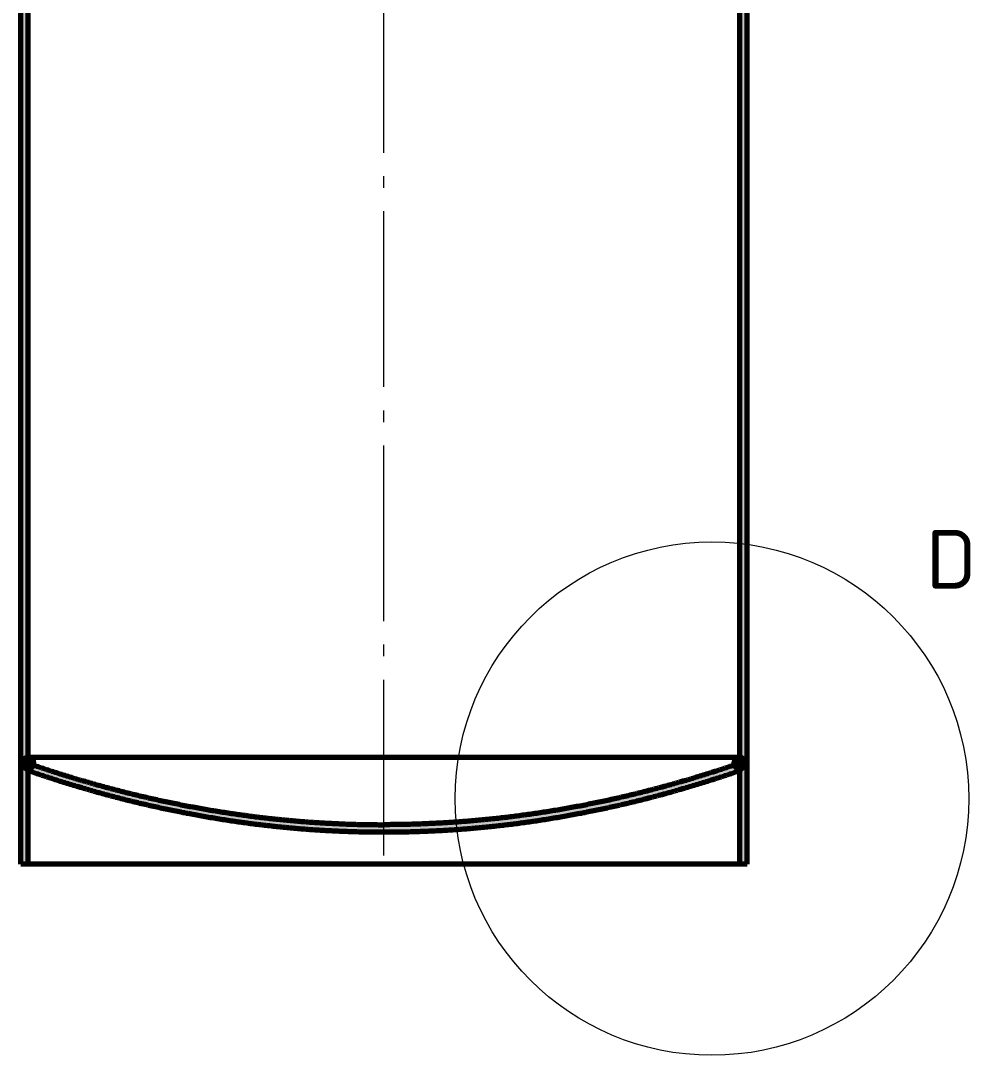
# Model space of a CAD drawing. Header units: millimetres. Extents: x 0 to 594, y 0 to 420.
# Drawn here: x 210.5 to 291.6, y 150.3 to 238.6 of the extents above; entities that cross this region are included whole.
import ezdxf
from ezdxf.enums import TextEntityAlignment as Align

# ---------------------------------------------------------------- set-up
doc = ezdxf.new("R2010")
doc.units = ezdxf.units.MM
doc.linetypes.add('IRAM-F-TRAZO-PUNTO', pattern=[20, 15, -2, 1, -2])
for name, color, linetype, lineweight in [('01-VISIBLE', 7, 'CONTINUOUS', 70), ('03-EJE', 1, 'IRAM-F-TRAZO-PUNTO', 18), ('05-RAYADO', 8, 'CONTINUOUS', 18), ('06-TEXTO', 7, 'CONTINUOUS', 25), ('08-FINA', 5, 'CONTINUOUS', 18)]:
    doc.layers.add(name, color=color, linetype=linetype, lineweight=lineweight)
doc.styles.add('ISO3098', font='isocpeur.ttf')

msp = doc.modelspace()

# ---------------------------------------------------------------- hatches: boundary and pattern name
at = {"layer": '05-RAYADO'}
h = msp.add_hatch(color=7, dxfattribs=at)
h.dxf.hatch_style = 1
h.paths.add_polyline_path([(211.125, 166.625), (210.5, 166.625), (210.5, 297.428), (211.125, 297.428)])
h = msp.add_hatch(color=7, dxfattribs=at)
h.dxf.hatch_style = 1
h.paths.add_polyline_path([(271.875, 297.428), (272.5, 297.428), (272.5, 166.625), (271.875, 166.625)])
h = msp.add_hatch(color=7, dxfattribs=at)
h.dxf.hatch_style = 1
h.paths.add_polyline_path([(210.625, 175.25), (210.635, 175.351), (210.666, 175.447), (210.715, 175.536), (210.781, 175.612), (210.861, 175.674), (210.951, 175.719), (211.049, 175.744), (211.15, 175.749), (211.25, 175.734), (211.345, 175.699), (211.431, 175.645), (211.504, 175.576), (211.562, 175.493), (211.602, 175.4), (211.622, 175.301), (211.622, 175.199), (211.602, 175.1), (211.562, 175.007), (211.504, 174.924), (211.431, 174.855), (211.345, 174.801), (211.25, 174.766), (211.15, 174.751), (211.049, 174.756), (210.951, 174.781), (210.861, 174.826), (210.781, 174.888), (210.715, 174.964), (210.666, 175.053), (210.635, 175.149)])
h = msp.add_hatch(color=7, dxfattribs=at)
h.dxf.hatch_style = 1
h.paths.add_polyline_path([(271.875, 174.625), (271.78, 174.592), (271.685, 174.56), (271.591, 174.527), (271.496, 174.495), (271.401, 174.462), (271.306, 174.43), (271.211, 174.398), (271.116, 174.366), (271.021, 174.334), (270.926, 174.302), (270.831, 174.27), (270.736, 174.239), (270.641, 174.207), (270.546, 174.176), (270.451, 174.144), (270.355, 174.113), (270.26, 174.082), (270.165, 174.05), (270.07, 174.019), (269.974, 173.989), (269.879, 173.958), (269.784, 173.927), (269.688, 173.896), (269.593, 173.866), (269.497, 173.835), (269.402, 173.805), (269.306, 173.775), (269.211, 173.744), (269.115, 173.714), (269.019, 173.684), (268.924, 173.654), (268.828, 173.625), (268.732, 173.595), (268.637, 173.565), (268.541, 173.536), (268.445, 173.506), (268.349, 173.477), (268.253, 173.448), (268.157, 173.419), (268.061, 173.389), (267.965, 173.361), (267.869, 173.332), (267.773, 173.303), (267.677, 173.274), (267.581, 173.246), (267.485, 173.217), (267.389, 173.189), (267.293, 173.161), (267.197, 173.132), (267.101, 173.104), (267.004, 173.076), (266.908, 173.048), (266.812, 173.021), (266.715, 172.993), (266.619, 172.965), (266.523, 172.938), (266.426, 172.91), (266.33, 172.883), (266.233, 172.856), (266.137, 172.829), (266.04, 172.802), (265.944, 172.775), (265.847, 172.748), (265.751, 172.721), (265.654, 172.695), (265.557, 172.668), (265.461, 172.642), (265.364, 172.616), (265.267, 172.589), (265.171, 172.563), (265.074, 172.537), (264.977, 172.511), (264.88, 172.485), (264.783, 172.46), (264.686, 172.434), (264.589, 172.409), (264.492, 172.383), (264.395, 172.358), (264.298, 172.333), (264.201, 172.307), (264.104, 172.282), (264.007, 172.258), (263.91, 172.233), (263.813, 172.208), (263.716, 172.183), (263.619, 172.159), (263.522, 172.134), (263.424, 172.11), (263.327, 172.086), (263.23, 172.062), (263.132, 172.038), (263.035, 172.014), (262.938, 171.99), (262.84, 171.966), (262.743, 171.943), (262.646, 171.919), (262.548, 171.896), (262.451, 171.873), (262.353, 171.849), (262.256, 171.826), (262.158, 171.803), (262.06, 171.78), (261.963, 171.758), (261.865, 171.735), (261.768, 171.712), (261.67, 171.69), (261.572, 171.668), (261.475, 171.645), (261.377, 171.623), (261.279, 171.601), (261.181, 171.579), (261.083, 171.557), (260.986, 171.535), (260.888, 171.514), (260.79, 171.492), (260.692, 171.471), (260.594, 171.45), (260.496, 171.428), (260.398, 171.407), (260.3, 171.386), (260.202, 171.365), (260.104, 171.344), (260.006, 171.324), (259.908, 171.303), (259.81, 171.283), (259.712, 171.262), (259.613, 171.242), (259.515, 171.222), (259.417, 171.202), (259.319, 171.182), (259.221, 171.162), (259.122, 171.142), (259.024, 171.122), (258.926, 171.103), (258.828, 171.083), (258.729, 171.064), (258.631, 171.045), (258.532, 171.026), (258.434, 171.007), (258.336, 170.988), (258.237, 170.969), (258.139, 170.95), (258.04, 170.932), (257.942, 170.913), (257.843, 170.895), (257.745, 170.877), (257.646, 170.858), (257.547, 170.84), (257.449, 170.822), (257.35, 170.805), (257.252, 170.787), (257.153, 170.769), (257.054, 170.752), (256.956, 170.734), (256.857, 170.717), (256.758, 170.7), (256.659, 170.683), (256.561, 170.666), (256.462, 170.649), (256.363, 170.632), (256.264, 170.615), (256.165, 170.599), (256.066, 170.582), (255.968, 170.566), (255.869, 170.55), (255.77, 170.534), (255.671, 170.518), (255.572, 170.502), (255.473, 170.486), (255.374, 170.47), (255.275, 170.455), (255.176, 170.439), (255.077, 170.424), (254.978, 170.409), (254.879, 170.393), (254.78, 170.378), (254.68, 170.364), (254.581, 170.349), (254.482, 170.334), (254.383, 170.319), (254.284, 170.305), (254.185, 170.291), (254.085, 170.276), (253.986, 170.262), (253.887, 170.248), (253.788, 170.234), (253.688, 170.22), (253.589, 170.207), (253.49, 170.193), (253.391, 170.18), (253.291, 170.166), (253.192, 170.153), (253.093, 170.14), (252.993, 170.127), (252.894, 170.114), (252.794, 170.101), (252.695, 170.088), (252.596, 170.076), (252.496, 170.063), (252.397, 170.051), (252.297, 170.038), (252.198, 170.026), (252.098, 170.014), (251.999, 170.002), (251.899, 169.99), (251.8, 169.979), (251.7, 169.967), (251.601, 169.956), (251.501, 169.944), (251.401, 169.933), (251.302, 169.922), (251.202, 169.911), (251.103, 169.9), (251.003, 169.889), (250.903, 169.878), (250.804, 169.868), (250.704, 169.857), (250.604, 169.847), (250.505, 169.836), (250.405, 169.826), (250.305, 169.816), (250.205, 169.806), (250.106, 169.796), (250.006, 169.787), (249.906, 169.777), (249.806, 169.768), (249.707, 169.758), (249.607, 169.749), (249.507, 169.74), (249.407, 169.731), (249.307, 169.722), (249.207, 169.713), (249.108, 169.704), (249.008, 169.696), (248.908, 169.687), (248.808, 169.679), (248.708, 169.671), (248.608, 169.663), (248.508, 169.654), (248.408, 169.647), (248.308, 169.639), (248.209, 169.631), (248.109, 169.624), (248.009, 169.616), (247.909, 169.609), (247.809, 169.601), (247.709, 169.594), (247.609, 169.587), (247.509, 169.58), (247.409, 169.574), (247.309, 169.567), (247.209, 169.56), (247.109, 169.554), (247.009, 169.548), (246.909, 169.541), (246.809, 169.535), (246.709, 169.529), (246.609, 169.524), (246.509, 169.518), (246.408, 169.512), (246.308, 169.507), (246.208, 169.501), (246.108, 169.496), (246.008, 169.491), (245.908, 169.486), (245.808, 169.481), (245.708, 169.476), (245.608, 169.471), (245.508, 169.466), (245.407, 169.462), (245.307, 169.457), (245.207, 169.453), (245.107, 169.449), (245.007, 169.445), (244.907, 169.441), (244.807, 169.437), (244.706, 169.434), (244.606, 169.43), (244.506, 169.426), (244.406, 169.423), (244.306, 169.42), (244.206, 169.417), (244.105, 169.414), (244.005, 169.411), (243.905, 169.408), (243.805, 169.405), (243.705, 169.403), (243.605, 169.4), (243.504, 169.398), (243.404, 169.396), (243.304, 169.394), (243.204, 169.392), (243.104, 169.39), (243.003, 169.388), (242.903, 169.386), (242.803, 169.385), (242.703, 169.383), (242.602, 169.382), (242.502, 169.381), (242.402, 169.38), (242.302, 169.379), (242.202, 169.378), (242.101, 169.377), (242.001, 169.376), (241.901, 169.376), (241.801, 169.376), (241.7, 169.375), (241.6, 169.375), (241.5, 169.375), (241.4, 169.375), (241.3, 169.375), (241.199, 169.376), (241.099, 169.376), (240.999, 169.376), (240.899, 169.377), (240.798, 169.378), (240.698, 169.379), (240.598, 169.38), (240.498, 169.381), (240.398, 169.382), (240.297, 169.383), (240.197, 169.385), (240.097, 169.386), (239.997, 169.388), (239.896, 169.39), (239.796, 169.392), (239.696, 169.394), (239.596, 169.396), (239.496, 169.398), (239.395, 169.4), (239.295, 169.403), (239.195, 169.405), (239.095, 169.408), (238.995, 169.411), (238.895, 169.414), (238.794, 169.417), (238.694, 169.42), (238.594, 169.423), (238.494, 169.426), (238.394, 169.43), (238.294, 169.434), (238.193, 169.437), (238.093, 169.441), (237.993, 169.445), (237.893, 169.449), (237.793, 169.453), (237.693, 169.457), (237.593, 169.462), (237.492, 169.466), (237.392, 169.471), (237.292, 169.476), (237.192, 169.481), (237.092, 169.486), (236.992, 169.491), (236.892, 169.496), (236.792, 169.501), (236.692, 169.507), (236.592, 169.512), (236.491, 169.518), (236.391, 169.524), (236.291, 169.529), (236.191, 169.535), (236.091, 169.541), (235.991, 169.548), (235.891, 169.554), (235.791, 169.56), (235.691, 169.567), (235.591, 169.574), (235.491, 169.58), (235.391, 169.587), (235.291, 169.594), (235.191, 169.601), (235.091, 169.609), (234.991, 169.616), (234.891, 169.624), (234.791, 169.631), (234.692, 169.639), (234.592, 169.647), (234.492, 169.654), (234.392, 169.663), (234.292, 169.671), (234.192, 169.679), (234.092, 169.687), (233.992, 169.696), (233.892, 169.704), (233.793, 169.713), (233.693, 169.722), (233.593, 169.731), (233.493, 169.74), (233.393, 169.749), (233.293, 169.758), (233.194, 169.768), (233.094, 169.777), (232.994, 169.787), (232.894, 169.796), (232.795, 169.806), (232.695, 169.816), (232.595, 169.826), (232.495, 169.836), (232.396, 169.847), (232.296, 169.857), (232.196, 169.868), (232.097, 169.878), (231.997, 169.889), (231.897, 169.9), (231.798, 169.911), (231.698, 169.922), (231.599, 169.933), (231.499, 169.944), (231.399, 169.956), (231.3, 169.967), (231.2, 169.979), (231.101, 169.99), (231.001, 170.002), (230.902, 170.014), (230.802, 170.026), (230.703, 170.038), (230.603, 170.051), (230.504, 170.063), (230.404, 170.076), (230.305, 170.088), (230.206, 170.101), (230.106, 170.114), (230.007, 170.127), (229.907, 170.14), (229.808, 170.153), (229.709, 170.166), (229.609, 170.18), (229.51, 170.193), (229.411, 170.207), (229.312, 170.22), (229.212, 170.234), (229.113, 170.248), (229.014, 170.262), (228.915, 170.276), (228.815, 170.291), (228.716, 170.305), (228.617, 170.319), (228.518, 170.334), (228.419, 170.349), (228.32, 170.364), (228.22, 170.378), (228.121, 170.393), (228.022, 170.409), (227.923, 170.424), (227.824, 170.439), (227.725, 170.455), (227.626, 170.47), (227.527, 170.486), (227.428, 170.502), (227.329, 170.518), (227.23, 170.534), (227.131, 170.55), (227.032, 170.566), (226.934, 170.582), (226.835, 170.599), (226.736, 170.615), (226.637, 170.632), (226.538, 170.649), (226.439, 170.666), (226.341, 170.683), (226.242, 170.7), (226.143, 170.717), (226.044, 170.734), (225.946, 170.752), (225.847, 170.769), (225.748, 170.787), (225.65, 170.805), (225.551, 170.822), (225.453, 170.84), (225.354, 170.858), (225.255, 170.877), (225.157, 170.895), (225.058, 170.913), (224.96, 170.932), (224.861, 170.95), (224.763, 170.969), (224.664, 170.988), (224.566, 171.007), (224.468, 171.026), (224.369, 171.045), (224.271, 171.064), (224.172, 171.083), (224.074, 171.103), (223.976, 171.122), (223.878, 171.142), (223.779, 171.162), (223.681, 171.182), (223.583, 171.202), (223.485, 171.222), (223.387, 171.242), (223.288, 171.262), (223.19, 171.283), (223.092, 171.303), (222.994, 171.324), (222.896, 171.344), (222.798, 171.365), (222.7, 171.386), (222.602, 171.407), (222.504, 171.428), (222.406, 171.45), (222.308, 171.471), (222.21, 171.492), (222.112, 171.514), (222.014, 171.535), (221.917, 171.557), (221.819, 171.579), (221.721, 171.601), (221.623, 171.623), (221.525, 171.645), (221.428, 171.668), (221.33, 171.69), (221.232, 171.712), (221.135, 171.735), (221.037, 171.758), (220.94, 171.78), (220.842, 171.803), (220.744, 171.826), (220.647, 171.849), (220.549, 171.873), (220.452, 171.896), (220.354, 171.919), (220.257, 171.943), (220.16, 171.966), (220.062, 171.99), (219.965, 172.014), (219.868, 172.038), (219.77, 172.062), (219.673, 172.086), (219.576, 172.11), (219.478, 172.134), (219.381, 172.159), (219.284, 172.183), (219.187, 172.208), (219.09, 172.233), (218.993, 172.258), (218.896, 172.282), (218.799, 172.307), (218.702, 172.333), (218.605, 172.358), (218.508, 172.383), (218.411, 172.409), (218.314, 172.434), (218.217, 172.46), (218.12, 172.485), (218.023, 172.511), (217.926, 172.537), (217.829, 172.563), (217.733, 172.589), (217.636, 172.616), (217.539, 172.642), (217.443, 172.668), (217.346, 172.695), (217.249, 172.721), (217.153, 172.748), (217.056, 172.775), (216.96, 172.802), (216.863, 172.829), (216.767, 172.856), (216.67, 172.883), (216.574, 172.91), (216.477, 172.938), (216.381, 172.965), (216.285, 172.993), (216.188, 173.021), (216.092, 173.048), (215.996, 173.076), (215.899, 173.104), (215.803, 173.132), (215.707, 173.161), (215.611, 173.189), (215.515, 173.217), (215.419, 173.246), (215.323, 173.274), (215.227, 173.303), (215.131, 173.332), (215.035, 173.361), (214.939, 173.389), (214.843, 173.419), (214.747, 173.448), (214.651, 173.477), (214.555, 173.506), (214.459, 173.536), (214.363, 173.565), (214.268, 173.595), (214.172, 173.625), (214.076, 173.654), (213.981, 173.684), (213.885, 173.714), (213.789, 173.744), (213.694, 173.775), (213.598, 173.805), (213.503, 173.835), (213.407, 173.866), (213.312, 173.896), (213.216, 173.927), (213.121, 173.958), (213.026, 173.989), (212.93, 174.019), (212.835, 174.05), (212.74, 174.082), (212.645, 174.113), (212.549, 174.144), (212.454, 174.176), (212.359, 174.207), (212.264, 174.239), (212.169, 174.27), (212.074, 174.302), (211.979, 174.334), (211.884, 174.366), (211.789, 174.398), (211.694, 174.43), (211.599, 174.462), (211.504, 174.495), (211.409, 174.527), (211.315, 174.56), (211.22, 174.592), (211.125, 174.625), (211.125, 175.25), (211.22, 175.217), (211.315, 175.185), (211.409, 175.152), (211.504, 175.12), (211.599, 175.087), (211.694, 175.055), (211.789, 175.023), (211.884, 174.991), (211.979, 174.959), (212.074, 174.927), (212.169, 174.895), (212.264, 174.864), (212.359, 174.832), (212.454, 174.801), (212.549, 174.769), (212.645, 174.738), (212.74, 174.707), (212.835, 174.675), (212.93, 174.644), (213.026, 174.614), (213.121, 174.583), (213.216, 174.552), (213.312, 174.521), (213.407, 174.491), (213.503, 174.46), (213.598, 174.43), (213.694, 174.4), (213.789, 174.369), (213.885, 174.339), (213.981, 174.309), (214.076, 174.279), (214.172, 174.25), (214.268, 174.22), (214.363, 174.19), (214.459, 174.161), (214.555, 174.131), (214.651, 174.102), (214.747, 174.073), (214.843, 174.044), (214.939, 174.014), (215.035, 173.986), (215.131, 173.957), (215.227, 173.928), (215.323, 173.899), (215.419, 173.871), (215.515, 173.842), (215.611, 173.814), (215.707, 173.786), (215.803, 173.757), (215.899, 173.729), (215.996, 173.701), (216.092, 173.673), (216.188, 173.646), (216.285, 173.618), (216.381, 173.59), (216.477, 173.563), (216.574, 173.535), (216.67, 173.508), (216.767, 173.481), (216.863, 173.454), (216.96, 173.427), (217.056, 173.4), (217.153, 173.373), (217.249, 173.346), (217.346, 173.32), (217.443, 173.293), (217.539, 173.267), (217.636, 173.241), (217.733, 173.214), (217.829, 173.188), (217.926, 173.162), (218.023, 173.136), (218.12, 173.11), (218.217, 173.085), (218.314, 173.059), (218.411, 173.034), (218.508, 173.008), (218.605, 172.983), (218.702, 172.958), (218.799, 172.932), (218.896, 172.907), (218.993, 172.883), (219.09, 172.858), (219.187, 172.833), (219.284, 172.808), (219.381, 172.784), (219.478, 172.759), (219.576, 172.735), (219.673, 172.711), (219.77, 172.687), (219.868, 172.663), (219.965, 172.639), (220.062, 172.615), (220.16, 172.591), (220.257, 172.568), (220.354, 172.544), (220.452, 172.521), (220.549, 172.498), (220.647, 172.474), (220.744, 172.451), (220.842, 172.428), (220.94, 172.405), (221.037, 172.383), (221.135, 172.36), (221.232, 172.337), (221.33, 172.315), (221.428, 172.293), (221.525, 172.27), (221.623, 172.248), (221.721, 172.226), (221.819, 172.204), (221.917, 172.182), (222.014, 172.16), (222.112, 172.139), (222.21, 172.117), (222.308, 172.096), (222.406, 172.075), (222.504, 172.053), (222.602, 172.032), (222.7, 172.011), (222.798, 171.99), (222.896, 171.969), (222.994, 171.949), (223.092, 171.928), (223.19, 171.908), (223.288, 171.887), (223.387, 171.867), (223.485, 171.847), (223.583, 171.827), (223.681, 171.807), (223.779, 171.787), (223.878, 171.767), (223.976, 171.747), (224.074, 171.728), (224.172, 171.708), (224.271, 171.689), (224.369, 171.67), (224.468, 171.651), (224.566, 171.632), (224.664, 171.613), (224.763, 171.594), (224.861, 171.575), (224.96, 171.557), (225.058, 171.538), (225.157, 171.52), (225.255, 171.502), (225.354, 171.483), (225.453, 171.465), (225.551, 171.447), (225.65, 171.43), (225.748, 171.412), (225.847, 171.394), (225.946, 171.377), (226.044, 171.359), (226.143, 171.342), (226.242, 171.325), (226.341, 171.308), (226.439, 171.291), (226.538, 171.274), (226.637, 171.257), (226.736, 171.24), (226.835, 171.224), (226.934, 171.207), (227.032, 171.191), (227.131, 171.175), (227.23, 171.159), (227.329, 171.143), (227.428, 171.127), (227.527, 171.111), (227.626, 171.095), (227.725, 171.08), (227.824, 171.064), (227.923, 171.049), (228.022, 171.034), (228.121, 171.018), (228.22, 171.003), (228.32, 170.989), (228.419, 170.974), (228.518, 170.959), (228.617, 170.944), (228.716, 170.93), (228.815, 170.916), (228.915, 170.901), (229.014, 170.887), (229.113, 170.873), (229.212, 170.859), (229.312, 170.845), (229.411, 170.832), (229.51, 170.818), (229.609, 170.805), (229.709, 170.791), (229.808, 170.778), (229.907, 170.765), (230.007, 170.752), (230.106, 170.739), (230.206, 170.726), (230.305, 170.713), (230.404, 170.701), (230.504, 170.688), (230.603, 170.676), (230.703, 170.663), (230.802, 170.651), (230.902, 170.639), (231.001, 170.627), (231.101, 170.615), (231.2, 170.604), (231.3, 170.592), (231.399, 170.581), (231.499, 170.569), (231.599, 170.558), (231.698, 170.547), (231.798, 170.536), (231.897, 170.525), (231.997, 170.514), (232.097, 170.503), (232.196, 170.493), (232.296, 170.482), (232.396, 170.472), (232.495, 170.461), (232.595, 170.451), (232.695, 170.441), (232.795, 170.431), (232.894, 170.421), (232.994, 170.412), (233.094, 170.402), (233.194, 170.393), (233.293, 170.383), (233.393, 170.374), (233.493, 170.365), (233.593, 170.356), (233.693, 170.347), (233.793, 170.338), (233.892, 170.329), (233.992, 170.321), (234.092, 170.312), (234.192, 170.304), (234.292, 170.296), (234.392, 170.288), (234.492, 170.279), (234.592, 170.272), (234.692, 170.264), (234.791, 170.256), (234.891, 170.249), (234.991, 170.241), (235.091, 170.234), (235.191, 170.226), (235.291, 170.219), (235.391, 170.212), (235.491, 170.205), (235.591, 170.199), (235.691, 170.192), (235.791, 170.185), (235.891, 170.179), (235.991, 170.173), (236.091, 170.166), (236.191, 170.16), (236.291, 170.154), (236.391, 170.149), (236.491, 170.143), (236.592, 170.137), (236.692, 170.132), (236.792, 170.126), (236.892, 170.121), (236.992, 170.116), (237.092, 170.111), (237.192, 170.106), (237.292, 170.101), (237.392, 170.096), (237.492, 170.091), (237.593, 170.087), (237.693, 170.082), (237.793, 170.078), (237.893, 170.074), (237.993, 170.07), (238.093, 170.066), (238.193, 170.062), (238.294, 170.059), (238.394, 170.055), (238.494, 170.051), (238.594, 170.048), (238.694, 170.045), (238.794, 170.042), (238.895, 170.039), (238.995, 170.036), (239.095, 170.033), (239.195, 170.03), (239.295, 170.028), (239.395, 170.025), (239.496, 170.023), (239.596, 170.021), (239.696, 170.019), (239.796, 170.017), (239.896, 170.015), (239.997, 170.013), (240.097, 170.011), (240.197, 170.01), (240.297, 170.008), (240.398, 170.007), (240.498, 170.006), (240.598, 170.005), (240.698, 170.004), (240.798, 170.003), (240.899, 170.002), (240.999, 170.001), (241.099, 170.001), (241.199, 170.001), (241.3, 170), (241.4, 170), (241.5, 170), (241.6, 170), (241.7, 170), (241.801, 170.001), (241.901, 170.001), (242.001, 170.001), (242.101, 170.002), (242.202, 170.003), (242.302, 170.004), (242.402, 170.005), (242.502, 170.006), (242.602, 170.007), (242.703, 170.008), (242.803, 170.01), (242.903, 170.011), (243.003, 170.013), (243.104, 170.015), (243.204, 170.017), (243.304, 170.019), (243.404, 170.021), (243.504, 170.023), (243.605, 170.025), (243.705, 170.028), (243.805, 170.03), (243.905, 170.033), (244.005, 170.036), (244.105, 170.039), (244.206, 170.042), (244.306, 170.045), (244.406, 170.048), (244.506, 170.051), (244.606, 170.055), (244.706, 170.059), (244.807, 170.062), (244.907, 170.066), (245.007, 170.07), (245.107, 170.074), (245.207, 170.078), (245.307, 170.082), (245.407, 170.087), (245.508, 170.091), (245.608, 170.096), (245.708, 170.101), (245.808, 170.106), (245.908, 170.111), (246.008, 170.116), (246.108, 170.121), (246.208, 170.126), (246.308, 170.132), (246.408, 170.137), (246.509, 170.143), (246.609, 170.149), (246.709, 170.154), (246.809, 170.16), (246.909, 170.166), (247.009, 170.173), (247.109, 170.179), (247.209, 170.185), (247.309, 170.192), (247.409, 170.199), (247.509, 170.205), (247.609, 170.212), (247.709, 170.219), (247.809, 170.226), (247.909, 170.234), (248.009, 170.241), (248.109, 170.249), (248.209, 170.256), (248.308, 170.264), (248.408, 170.272), (248.508, 170.279), (248.608, 170.288), (248.708, 170.296), (248.808, 170.304), (248.908, 170.312), (249.008, 170.321), (249.108, 170.329), (249.207, 170.338), (249.307, 170.347), (249.407, 170.356), (249.507, 170.365), (249.607, 170.374), (249.707, 170.383), (249.806, 170.393), (249.906, 170.402), (250.006, 170.412), (250.106, 170.421), (250.205, 170.431), (250.305, 170.441), (250.405, 170.451), (250.505, 170.461), (250.604, 170.472), (250.704, 170.482), (250.804, 170.493), (250.903, 170.503), (251.003, 170.514), (251.103, 170.525), (251.202, 170.536), (251.302, 170.547), (251.401, 170.558), (251.501, 170.569), (251.601, 170.581), (251.7, 170.592), (251.8, 170.604), (251.899, 170.615), (251.999, 170.627), (252.098, 170.639), (252.198, 170.651), (252.297, 170.663), (252.397, 170.676), (252.496, 170.688), (252.596, 170.701), (252.695, 170.713), (252.794, 170.726), (252.894, 170.739), (252.993, 170.752), (253.093, 170.765), (253.192, 170.778), (253.291, 170.791), (253.391, 170.805), (253.49, 170.818), (253.589, 170.832), (253.688, 170.845), (253.788, 170.859), (253.887, 170.873), (253.986, 170.887), (254.085, 170.901), (254.185, 170.916), (254.284, 170.93), (254.383, 170.944), (254.482, 170.959), (254.581, 170.974), (254.68, 170.989), (254.78, 171.003), (254.879, 171.018), (254.978, 171.034), (255.077, 171.049), (255.176, 171.064), (255.275, 171.08), (255.374, 171.095), (255.473, 171.111), (255.572, 171.127), (255.671, 171.143), (255.77, 171.159), (255.869, 171.175), (255.968, 171.191), (256.066, 171.207), (256.165, 171.224), (256.264, 171.24), (256.363, 171.257), (256.462, 171.274), (256.561, 171.291), (256.659, 171.308), (256.758, 171.325), (256.857, 171.342), (256.956, 171.359), (257.054, 171.377), (257.153, 171.394), (257.252, 171.412), (257.35, 171.43), (257.449, 171.447), (257.547, 171.465), (257.646, 171.483), (257.745, 171.502), (257.843, 171.52), (257.942, 171.538), (258.04, 171.557), (258.139, 171.575), (258.237, 171.594), (258.336, 171.613), (258.434, 171.632), (258.532, 171.651), (258.631, 171.67), (258.729, 171.689), (258.828, 171.708), (258.926, 171.728), (259.024, 171.747), (259.122, 171.767), (259.221, 171.787), (259.319, 171.807), (259.417, 171.827), (259.515, 171.847), (259.613, 171.867), (259.712, 171.887), (259.81, 171.908), (259.908, 171.928), (260.006, 171.949), (260.104, 171.969), (260.202, 171.99), (260.3, 172.011), (260.398, 172.032), (260.496, 172.053), (260.594, 172.075), (260.692, 172.096), (260.79, 172.117), (260.888, 172.139), (260.986, 172.16), (261.083, 172.182), (261.181, 172.204), (261.279, 172.226), (261.377, 172.248), (261.475, 172.27), (261.572, 172.293), (261.67, 172.315), (261.768, 172.337), (261.865, 172.36), (261.963, 172.383), (262.06, 172.405), (262.158, 172.428), (262.256, 172.451), (262.353, 172.474), (262.451, 172.498), (262.548, 172.521), (262.646, 172.544), (262.743, 172.568), (262.84, 172.591), (262.938, 172.615), (263.035, 172.639), (263.132, 172.663), (263.23, 172.687), (263.327, 172.711), (263.424, 172.735), (263.522, 172.759), (263.619, 172.784), (263.716, 172.808), (263.813, 172.833), (263.91, 172.858), (264.007, 172.883), (264.104, 172.907), (264.201, 172.932), (264.298, 172.958), (264.395, 172.983), (264.492, 173.008), (264.589, 173.034), (264.686, 173.059), (264.783, 173.085), (264.88, 173.11), (264.977, 173.136), (265.074, 173.162), (265.171, 173.188), (265.267, 173.214), (265.364, 173.241), (265.461, 173.267), (265.557, 173.293), (265.654, 173.32), (265.751, 173.346), (265.847, 173.373), (265.944, 173.4), (266.04, 173.427), (266.137, 173.454), (266.233, 173.481), (266.33, 173.508), (266.426, 173.535), (266.523, 173.563), (266.619, 173.59), (266.715, 173.618), (266.812, 173.646), (266.908, 173.673), (267.004, 173.701), (267.101, 173.729), (267.197, 173.757), (267.293, 173.786), (267.389, 173.814), (267.485, 173.842), (267.581, 173.871), (267.677, 173.899), (267.773, 173.928), (267.869, 173.957), (267.965, 173.986), (268.061, 174.014), (268.157, 174.044), (268.253, 174.073), (268.349, 174.102), (268.445, 174.131), (268.541, 174.161), (268.637, 174.19), (268.732, 174.22), (268.828, 174.25), (268.924, 174.279), (269.019, 174.309), (269.115, 174.339), (269.211, 174.369), (269.306, 174.4), (269.402, 174.43), (269.497, 174.46), (269.593, 174.491), (269.688, 174.521), (269.784, 174.552), (269.879, 174.583), (269.974, 174.614), (270.07, 174.644), (270.165, 174.675), (270.26, 174.707), (270.355, 174.738), (270.451, 174.769), (270.546, 174.801), (270.641, 174.832), (270.736, 174.864), (270.831, 174.895), (270.926, 174.927), (271.021, 174.959), (271.116, 174.991), (271.211, 175.023), (271.306, 175.055), (271.401, 175.087), (271.496, 175.12), (271.591, 175.152), (271.685, 175.185), (271.78, 175.217), (271.875, 175.25)])
h = msp.add_hatch(color=7, dxfattribs=at)
h.dxf.hatch_style = 1
h.paths.add_polyline_path([(272.375, 175.25), (272.365, 175.149), (272.334, 175.053), (272.285, 174.964), (272.219, 174.888), (272.139, 174.826), (272.049, 174.781), (271.951, 174.756), (271.85, 174.751), (271.75, 174.766), (271.655, 174.801), (271.569, 174.855), (271.496, 174.924), (271.438, 175.007), (271.398, 175.1), (271.378, 175.199), (271.378, 175.301), (271.398, 175.4), (271.438, 175.493), (271.496, 175.576), (271.569, 175.645), (271.655, 175.699), (271.75, 175.734), (271.85, 175.749), (271.951, 175.744), (272.049, 175.719), (272.139, 175.674), (272.219, 175.612), (272.285, 175.536), (272.334, 175.447), (272.365, 175.351)])

# ---------------------------------------------------------------- linework, layer by layer
at = {"layer": '01-VISIBLE'}
for p, q in [((210.5, 166.625), (210.5, 297.428)), ((211.125, 166.625), (211.125, 297.428)), ((271.875, 166.625), (271.875, 297.428)), ((272.5, 166.625), (272.5, 297.428)), ((211.125, 174.625), (211.125, 175.25)), ((271.875, 174.625), (271.875, 175.25)), ((211.125, 166.625), (210.5, 166.625)), ((272.5, 166.625), (271.875, 166.625))]:
    msp.add_line(p, q, dxfattribs=at)
for points in [[(271.875, 175.75), (271.723, 175.75), (271.571, 175.75), (271.419, 175.75), (271.268, 175.75), (271.116, 175.75), (270.964, 175.75), (270.812, 175.75), (270.66, 175.75), (270.508, 175.75), (270.356, 175.75), (270.205, 175.75), (270.053, 175.75), (269.901, 175.75), (269.749, 175.75), (269.597, 175.75), (269.445, 175.75), (269.293, 175.75), (269.141, 175.75), (268.989, 175.75), (268.838, 175.75), (268.686, 175.75), (268.534, 175.75), (268.382, 175.75), (268.23, 175.75), (268.078, 175.75), (267.926, 175.75), (267.774, 175.75), (267.623, 175.75), (267.471, 175.75), (267.319, 175.75), (267.167, 175.75), (267.015, 175.75), (266.863, 175.75), (266.711, 175.75), (266.559, 175.75), (266.408, 175.75), (266.256, 175.75), (266.104, 175.75), (265.952, 175.75), (265.8, 175.75), (265.648, 175.75), (265.496, 175.75), (265.344, 175.75), (265.192, 175.75), (265.041, 175.75), (264.889, 175.75), (264.737, 175.75), (264.585, 175.75), (264.433, 175.75), (264.281, 175.75), (264.129, 175.75), (263.978, 175.75), (263.826, 175.75), (263.674, 175.75), (263.522, 175.75), (263.37, 175.75), (263.218, 175.75), (263.066, 175.75), (262.914, 175.75), (262.762, 175.75), (262.611, 175.75), (262.459, 175.75), (262.307, 175.75), (262.155, 175.75), (262.003, 175.75), (261.851, 175.75), (261.699, 175.75), (261.548, 175.75), (261.396, 175.75), (261.244, 175.75), (261.092, 175.75), (260.94, 175.75), (260.788, 175.75), (260.636, 175.75), (260.484, 175.75), (260.332, 175.75), (260.181, 175.75), (260.029, 175.75), (259.877, 175.75), (259.725, 175.75), (259.573, 175.75), (259.421, 175.75), (259.269, 175.75), (259.118, 175.75), (258.966, 175.75), (258.814, 175.75), (258.662, 175.75), (258.51, 175.75), (258.358, 175.75), (258.206, 175.75), (258.054, 175.75), (257.902, 175.75), (257.751, 175.75), (257.599, 175.75), (257.447, 175.75), (257.295, 175.75), (257.143, 175.75), (256.991, 175.75), (256.839, 175.75), (256.688, 175.75), (256.536, 175.75), (256.384, 175.75), (256.232, 175.75), (256.08, 175.75), (255.928, 175.75), (255.776, 175.75), (255.624, 175.75), (255.472, 175.75), (255.321, 175.75), (255.169, 175.75), (255.017, 175.75), (254.865, 175.75), (254.713, 175.75), (254.561, 175.75), (254.409, 175.75), (254.257, 175.75), (254.106, 175.75), (253.954, 175.75), (253.802, 175.75), (253.65, 175.75), (253.498, 175.75), (253.346, 175.75), (253.194, 175.75), (253.042, 175.75), (252.891, 175.75), (252.739, 175.75), (252.587, 175.75), (252.435, 175.75), (252.283, 175.75), (252.131, 175.75), (251.979, 175.75), (251.827, 175.75), (251.676, 175.75), (251.524, 175.75), (251.372, 175.75), (251.22, 175.75), (251.068, 175.75), (250.916, 175.75), (250.764, 175.75), (250.612, 175.75), (250.461, 175.75), (250.309, 175.75), (250.157, 175.75), (250.005, 175.75), (249.853, 175.75), (249.701, 175.75), (249.549, 175.75), (249.397, 175.75), (249.246, 175.75), (249.094, 175.75), (248.942, 175.75), (248.79, 175.75), (248.638, 175.75), (248.486, 175.75), (248.334, 175.75), (248.183, 175.75), (248.031, 175.75), (247.879, 175.75), (247.727, 175.75), (247.575, 175.75), (247.423, 175.75), (247.271, 175.75), (247.119, 175.75), (246.968, 175.75), (246.816, 175.75), (246.664, 175.75), (246.512, 175.75), (246.36, 175.75), (246.208, 175.75), (246.056, 175.75), (245.904, 175.75), (245.752, 175.75), (245.601, 175.75), (245.449, 175.75), (245.297, 175.75), (245.145, 175.75), (244.993, 175.75), (244.841, 175.75), (244.689, 175.75), (244.537, 175.75), (244.386, 175.75), (244.234, 175.75), (244.082, 175.75), (243.93, 175.75), (243.778, 175.75), (243.626, 175.75), (243.474, 175.75), (243.322, 175.75), (243.171, 175.75), (243.019, 175.75), (242.867, 175.75), (242.715, 175.75), (242.563, 175.75), (242.411, 175.75), (242.259, 175.75), (242.107, 175.75), (241.956, 175.75), (241.804, 175.75), (241.652, 175.75), (241.5, 175.75), (241.348, 175.75), (241.196, 175.75), (241.044, 175.75), (240.892, 175.75), (240.741, 175.75), (240.589, 175.75), (240.437, 175.75), (240.285, 175.75), (240.133, 175.75), (239.981, 175.75), (239.829, 175.75), (239.677, 175.75), (239.526, 175.75), (239.374, 175.75), (239.222, 175.75), (239.07, 175.75), (238.918, 175.75), (238.766, 175.75), (238.614, 175.75), (238.463, 175.75), (238.311, 175.75), (238.159, 175.75), (238.007, 175.75), (237.855, 175.75), (237.703, 175.75), (237.551, 175.75), (237.399, 175.75), (237.248, 175.75), (237.096, 175.75), (236.944, 175.75), (236.792, 175.75), (236.64, 175.75), (236.488, 175.75), (236.336, 175.75), (236.184, 175.75), (236.032, 175.75), (235.881, 175.75), (235.729, 175.75), (235.577, 175.75), (235.425, 175.75), (235.273, 175.75), (235.121, 175.75), (234.969, 175.75), (234.817, 175.75), (234.666, 175.75), (234.514, 175.75), (234.362, 175.75), (234.21, 175.75), (234.058, 175.75), (233.906, 175.75), (233.754, 175.75), (233.602, 175.75), (233.451, 175.75), (233.299, 175.75), (233.147, 175.75), (232.995, 175.75), (232.843, 175.75), (232.691, 175.75), (232.539, 175.75), (232.387, 175.75), (232.236, 175.75), (232.084, 175.75), (231.932, 175.75), (231.78, 175.75), (231.628, 175.75), (231.476, 175.75), (231.324, 175.75), (231.172, 175.75), (231.021, 175.75), (230.869, 175.75), (230.717, 175.75), (230.565, 175.75), (230.413, 175.75), (230.261, 175.75), (230.109, 175.75), (229.957, 175.75), (229.806, 175.75), (229.654, 175.75), (229.502, 175.75), (229.35, 175.75), (229.198, 175.75), (229.046, 175.75), (228.894, 175.75), (228.743, 175.75), (228.591, 175.75), (228.439, 175.75), (228.287, 175.75), (228.135, 175.75), (227.983, 175.75), (227.831, 175.75), (227.679, 175.75), (227.528, 175.75), (227.376, 175.75), (227.224, 175.75), (227.072, 175.75), (226.92, 175.75), (226.768, 175.75), (226.616, 175.75), (226.464, 175.75), (226.312, 175.75), (226.161, 175.75), (226.009, 175.75), (225.857, 175.75), (225.705, 175.75), (225.553, 175.75), (225.401, 175.75), (225.249, 175.75), (225.097, 175.75), (224.946, 175.75), (224.794, 175.75), (224.642, 175.75), (224.49, 175.75), (224.338, 175.75), (224.186, 175.75), (224.034, 175.75), (223.882, 175.75), (223.731, 175.75), (223.579, 175.75), (223.427, 175.75), (223.275, 175.75), (223.123, 175.75), (222.971, 175.75), (222.819, 175.75), (222.667, 175.75), (222.516, 175.75), (222.364, 175.75), (222.212, 175.75), (222.06, 175.75), (221.908, 175.75), (221.756, 175.75), (221.604, 175.75), (221.452, 175.75), (221.301, 175.75), (221.149, 175.75), (220.997, 175.75), (220.845, 175.75), (220.693, 175.75), (220.541, 175.75), (220.389, 175.75), (220.238, 175.75), (220.086, 175.75), (219.934, 175.75), (219.782, 175.75), (219.63, 175.75), (219.478, 175.75), (219.326, 175.75), (219.174, 175.75), (219.023, 175.75), (218.871, 175.75), (218.719, 175.75), (218.567, 175.75), (218.415, 175.75), (218.263, 175.75), (218.111, 175.75), (217.959, 175.75), (217.808, 175.75), (217.656, 175.75), (217.504, 175.75), (217.352, 175.75), (217.2, 175.75), (217.048, 175.75), (216.896, 175.75), (216.744, 175.75), (216.593, 175.75), (216.441, 175.75), (216.289, 175.75), (216.137, 175.75), (215.985, 175.75), (215.833, 175.75), (215.681, 175.75), (215.529, 175.75), (215.377, 175.75), (215.226, 175.75), (215.074, 175.75), (214.922, 175.75), (214.77, 175.75), (214.618, 175.75), (214.466, 175.75), (214.314, 175.75), (214.162, 175.75), (214.011, 175.75), (213.859, 175.75), (213.707, 175.75), (213.555, 175.75), (213.403, 175.75), (213.251, 175.75), (213.099, 175.75), (212.948, 175.75), (212.796, 175.75), (212.644, 175.75), (212.492, 175.75), (212.34, 175.75), (212.188, 175.75), (212.036, 175.75), (211.884, 175.75), (211.733, 175.75), (211.581, 175.75), (211.429, 175.75), (211.277, 175.75), (211.125, 175.75)], [(211.125, 175.25), (211.267, 175.201), (211.409, 175.152), (211.552, 175.104), (211.694, 175.055), (211.836, 175.007), (211.979, 174.959), (212.121, 174.911), (212.264, 174.864), (212.407, 174.816), (212.549, 174.769), (212.692, 174.722), (212.835, 174.675), (212.978, 174.629), (213.121, 174.583), (213.264, 174.537), (213.407, 174.491), (213.551, 174.445), (213.694, 174.4), (213.837, 174.354), (213.981, 174.309), (214.124, 174.264), (214.268, 174.22), (214.411, 174.175), (214.555, 174.131), (214.699, 174.087), (214.843, 174.044), (214.987, 174), (215.131, 173.957), (215.275, 173.914), (215.419, 173.871), (215.563, 173.828), (215.707, 173.786), (215.851, 173.743), (215.996, 173.701), (216.14, 173.66), (216.285, 173.618), (216.429, 173.577), (216.574, 173.535), (216.718, 173.495), (216.863, 173.454), (217.008, 173.413), (217.153, 173.373), (217.298, 173.333), (217.443, 173.293), (217.588, 173.254), (217.733, 173.214), (217.878, 173.175), (218.023, 173.136), (218.168, 173.098), (218.314, 173.059), (218.459, 173.021), (218.605, 172.983), (218.75, 172.945), (218.896, 172.907), (219.041, 172.87), (219.187, 172.833), (219.333, 172.796), (219.478, 172.759), (219.624, 172.723), (219.77, 172.687), (219.916, 172.651), (220.062, 172.615), (220.208, 172.58), (220.354, 172.544), (220.501, 172.509), (220.647, 172.474), (220.793, 172.44), (220.94, 172.405), (221.086, 172.371), (221.232, 172.337), (221.379, 172.304), (221.525, 172.27), (221.672, 172.237), (221.819, 172.204), (221.966, 172.171), (222.112, 172.139), (222.259, 172.107), (222.406, 172.075), (222.553, 172.043), (222.7, 172.011), (222.847, 171.98), (222.994, 171.949), (223.141, 171.918), (223.288, 171.887), (223.436, 171.857), (223.583, 171.827), (223.73, 171.797), (223.878, 171.767), (224.025, 171.738), (224.172, 171.708), (224.32, 171.679), (224.468, 171.651), (224.615, 171.622), (224.763, 171.594), (224.911, 171.566), (225.058, 171.538), (225.206, 171.511), (225.354, 171.483), (225.502, 171.456), (225.65, 171.43), (225.798, 171.403), (225.946, 171.377), (226.094, 171.351), (226.242, 171.325), (226.39, 171.299), (226.538, 171.274), (226.686, 171.249), (226.835, 171.224), (226.983, 171.199), (227.131, 171.175), (227.28, 171.151), (227.428, 171.127), (227.577, 171.103), (227.725, 171.08), (227.874, 171.057), (228.022, 171.034), (228.171, 171.011), (228.32, 170.989), (228.468, 170.966), (228.617, 170.944), (228.766, 170.923), (228.915, 170.901), (229.063, 170.88), (229.212, 170.859), (229.361, 170.838), (229.51, 170.818), (229.659, 170.798), (229.808, 170.778), (229.957, 170.758), (230.106, 170.739), (230.255, 170.719), (230.404, 170.701), (230.554, 170.682), (230.703, 170.663), (230.852, 170.645), (231.001, 170.627), (231.151, 170.609), (231.3, 170.592), (231.449, 170.575), (231.599, 170.558), (231.748, 170.541), (231.897, 170.525), (232.047, 170.508), (232.196, 170.493), (232.346, 170.477), (232.495, 170.461), (232.645, 170.446), (232.795, 170.431), (232.944, 170.417), (233.094, 170.402), (233.244, 170.388), (233.393, 170.374), (233.543, 170.36), (233.693, 170.347), (233.842, 170.334), (233.992, 170.321), (234.142, 170.308), (234.292, 170.296), (234.442, 170.283), (234.592, 170.272), (234.741, 170.26), (234.891, 170.249), (235.041, 170.237), (235.191, 170.226), (235.341, 170.216), (235.491, 170.205), (235.641, 170.195), (235.791, 170.185), (235.941, 170.176), (236.091, 170.166), (236.241, 170.157), (236.391, 170.149), (236.541, 170.14), (236.692, 170.132), (236.842, 170.123), (236.992, 170.116), (237.142, 170.108), (237.292, 170.101), (237.442, 170.094), (237.593, 170.087), (237.743, 170.08), (237.893, 170.074), (238.043, 170.068), (238.193, 170.062), (238.344, 170.057), (238.494, 170.051), (238.644, 170.046), (238.794, 170.042), (238.945, 170.037), (239.095, 170.033), (239.245, 170.029), (239.395, 170.025), (239.546, 170.022), (239.696, 170.019), (239.846, 170.016), (239.997, 170.013), (240.147, 170.01), (240.297, 170.008), (240.448, 170.006), (240.598, 170.005), (240.748, 170.003), (240.899, 170.002), (241.049, 170.001), (241.199, 170.001), (241.35, 170), (241.5, 170)], [(271.875, 175.25), (271.733, 175.201), (271.591, 175.152), (271.448, 175.104), (271.306, 175.055), (271.164, 175.007), (271.021, 174.959), (270.879, 174.911), (270.736, 174.864), (270.593, 174.816), (270.451, 174.769), (270.308, 174.722), (270.165, 174.675), (270.022, 174.629), (269.879, 174.583), (269.736, 174.537), (269.593, 174.491), (269.449, 174.445), (269.306, 174.4), (269.163, 174.354), (269.019, 174.309), (268.876, 174.264), (268.732, 174.22), (268.589, 174.175), (268.445, 174.131), (268.301, 174.087), (268.157, 174.044), (268.013, 174), (267.869, 173.957), (267.725, 173.914), (267.581, 173.871), (267.437, 173.828), (267.293, 173.786), (267.149, 173.743), (267.004, 173.701), (266.86, 173.66), (266.715, 173.618), (266.571, 173.577), (266.426, 173.535), (266.282, 173.495), (266.137, 173.454), (265.992, 173.413), (265.847, 173.373), (265.702, 173.333), (265.557, 173.293), (265.412, 173.254), (265.267, 173.214), (265.122, 173.175), (264.977, 173.136), (264.832, 173.098), (264.686, 173.059), (264.541, 173.021), (264.395, 172.983), (264.25, 172.945), (264.104, 172.907), (263.959, 172.87), (263.813, 172.833), (263.667, 172.796), (263.522, 172.759), (263.376, 172.723), (263.23, 172.687), (263.084, 172.651), (262.938, 172.615), (262.792, 172.58), (262.646, 172.544), (262.499, 172.509), (262.353, 172.474), (262.207, 172.44), (262.06, 172.405), (261.914, 172.371), (261.768, 172.337), (261.621, 172.304), (261.475, 172.27), (261.328, 172.237), (261.181, 172.204), (261.034, 172.171), (260.888, 172.139), (260.741, 172.107), (260.594, 172.075), (260.447, 172.043), (260.3, 172.011), (260.153, 171.98), (260.006, 171.949), (259.859, 171.918), (259.712, 171.887), (259.564, 171.857), (259.417, 171.827), (259.27, 171.797), (259.122, 171.767), (258.975, 171.738), (258.828, 171.708), (258.68, 171.679), (258.532, 171.651), (258.385, 171.622), (258.237, 171.594), (258.089, 171.566), (257.942, 171.538), (257.794, 171.511), (257.646, 171.483), (257.498, 171.456), (257.35, 171.43), (257.202, 171.403), (257.054, 171.377), (256.906, 171.351), (256.758, 171.325), (256.61, 171.299), (256.462, 171.274), (256.314, 171.249), (256.165, 171.224), (256.017, 171.199), (255.869, 171.175), (255.72, 171.151), (255.572, 171.127), (255.423, 171.103), (255.275, 171.08), (255.126, 171.057), (254.978, 171.034), (254.829, 171.011), (254.68, 170.989), (254.532, 170.966), (254.383, 170.944), (254.234, 170.923), (254.085, 170.901), (253.937, 170.88), (253.788, 170.859), (253.639, 170.838), (253.49, 170.818), (253.341, 170.798), (253.192, 170.778), (253.043, 170.758), (252.894, 170.739), (252.745, 170.719), (252.596, 170.701), (252.446, 170.682), (252.297, 170.663), (252.148, 170.645), (251.999, 170.627), (251.849, 170.609), (251.7, 170.592), (251.551, 170.575), (251.401, 170.558), (251.252, 170.541), (251.103, 170.525), (250.953, 170.508), (250.804, 170.493), (250.654, 170.477), (250.505, 170.461), (250.355, 170.446), (250.205, 170.431), (250.056, 170.417), (249.906, 170.402), (249.756, 170.388), (249.607, 170.374), (249.457, 170.36), (249.307, 170.347), (249.158, 170.334), (249.008, 170.321), (248.858, 170.308), (248.708, 170.296), (248.558, 170.283), (248.408, 170.272), (248.259, 170.26), (248.109, 170.249), (247.959, 170.237), (247.809, 170.226), (247.659, 170.216), (247.509, 170.205), (247.359, 170.195), (247.209, 170.185), (247.059, 170.176), (246.909, 170.166), (246.759, 170.157), (246.609, 170.149), (246.459, 170.14), (246.308, 170.132), (246.158, 170.123), (246.008, 170.116), (245.858, 170.108), (245.708, 170.101), (245.558, 170.094), (245.407, 170.087), (245.257, 170.08), (245.107, 170.074), (244.957, 170.068), (244.807, 170.062), (244.656, 170.057), (244.506, 170.051), (244.356, 170.046), (244.206, 170.042), (244.055, 170.037), (243.905, 170.033), (243.755, 170.029), (243.605, 170.025), (243.454, 170.022), (243.304, 170.019), (243.154, 170.016), (243.003, 170.013), (242.853, 170.01), (242.703, 170.008), (242.552, 170.006), (242.402, 170.005), (242.252, 170.003), (242.101, 170.002), (241.951, 170.001), (241.801, 170.001), (241.65, 170), (241.5, 170)], [(211.125, 174.625), (211.267, 174.576), (211.409, 174.527), (211.552, 174.479), (211.694, 174.43), (211.836, 174.382), (211.979, 174.334), (212.121, 174.286), (212.264, 174.239), (212.407, 174.191), (212.549, 174.144), (212.692, 174.097), (212.835, 174.05), (212.978, 174.004), (213.121, 173.958), (213.264, 173.912), (213.407, 173.866), (213.551, 173.82), (213.694, 173.775), (213.837, 173.729), (213.981, 173.684), (214.124, 173.639), (214.268, 173.595), (214.411, 173.55), (214.555, 173.506), (214.699, 173.462), (214.843, 173.419), (214.987, 173.375), (215.131, 173.332), (215.275, 173.289), (215.419, 173.246), (215.563, 173.203), (215.707, 173.161), (215.851, 173.118), (215.996, 173.076), (216.14, 173.035), (216.285, 172.993), (216.429, 172.952), (216.574, 172.91), (216.718, 172.87), (216.863, 172.829), (217.008, 172.788), (217.153, 172.748), (217.298, 172.708), (217.443, 172.668), (217.588, 172.629), (217.733, 172.589), (217.878, 172.55), (218.023, 172.511), (218.168, 172.473), (218.314, 172.434), (218.459, 172.396), (218.605, 172.358), (218.75, 172.32), (218.896, 172.282), (219.041, 172.245), (219.187, 172.208), (219.333, 172.171), (219.478, 172.134), (219.624, 172.098), (219.77, 172.062), (219.916, 172.026), (220.062, 171.99), (220.208, 171.955), (220.354, 171.919), (220.501, 171.884), (220.647, 171.849), (220.793, 171.815), (220.94, 171.78), (221.086, 171.746), (221.232, 171.712), (221.379, 171.679), (221.525, 171.645), (221.672, 171.612), (221.819, 171.579), (221.966, 171.546), (222.112, 171.514), (222.259, 171.482), (222.406, 171.45), (222.553, 171.418), (222.7, 171.386), (222.847, 171.355), (222.994, 171.324), (223.141, 171.293), (223.288, 171.262), (223.436, 171.232), (223.583, 171.202), (223.73, 171.172), (223.878, 171.142), (224.025, 171.113), (224.172, 171.083), (224.32, 171.054), (224.468, 171.026), (224.615, 170.997), (224.763, 170.969), (224.911, 170.941), (225.058, 170.913), (225.206, 170.886), (225.354, 170.858), (225.502, 170.831), (225.65, 170.805), (225.798, 170.778), (225.946, 170.752), (226.094, 170.726), (226.242, 170.7), (226.39, 170.674), (226.538, 170.649), (226.686, 170.624), (226.835, 170.599), (226.983, 170.574), (227.131, 170.55), (227.28, 170.526), (227.428, 170.502), (227.577, 170.478), (227.725, 170.455), (227.874, 170.432), (228.022, 170.409), (228.171, 170.386), (228.32, 170.364), (228.468, 170.341), (228.617, 170.319), (228.766, 170.298), (228.915, 170.276), (229.063, 170.255), (229.212, 170.234), (229.361, 170.213), (229.51, 170.193), (229.659, 170.173), (229.808, 170.153), (229.957, 170.133), (230.106, 170.114), (230.255, 170.094), (230.404, 170.076), (230.554, 170.057), (230.703, 170.038), (230.852, 170.02), (231.001, 170.002), (231.151, 169.984), (231.3, 169.967), (231.449, 169.95), (231.599, 169.933), (231.748, 169.916), (231.897, 169.9), (232.047, 169.883), (232.196, 169.868), (232.346, 169.852), (232.495, 169.836), (232.645, 169.821), (232.795, 169.806), (232.944, 169.792), (233.094, 169.777), (233.244, 169.763), (233.393, 169.749), (233.543, 169.735), (233.693, 169.722), (233.842, 169.709), (233.992, 169.696), (234.142, 169.683), (234.292, 169.671), (234.442, 169.658), (234.592, 169.647), (234.741, 169.635), (234.891, 169.624), (235.041, 169.612), (235.191, 169.601), (235.341, 169.591), (235.491, 169.58), (235.641, 169.57), (235.791, 169.56), (235.941, 169.551), (236.091, 169.541), (236.241, 169.532), (236.391, 169.524), (236.541, 169.515), (236.692, 169.507), (236.842, 169.498), (236.992, 169.491), (237.142, 169.483), (237.292, 169.476), (237.442, 169.469), (237.593, 169.462), (237.743, 169.455), (237.893, 169.449), (238.043, 169.443), (238.193, 169.437), (238.344, 169.432), (238.494, 169.426), (238.644, 169.421), (238.794, 169.417), (238.945, 169.412), (239.095, 169.408), (239.245, 169.404), (239.395, 169.4), (239.546, 169.397), (239.696, 169.394), (239.846, 169.391), (239.997, 169.388), (240.147, 169.385), (240.297, 169.383), (240.448, 169.381), (240.598, 169.38), (240.748, 169.378), (240.899, 169.377), (241.049, 169.376), (241.199, 169.376), (241.35, 169.375), (241.5, 169.375)], [(241.5, 169.375), (241.65, 169.375), (241.801, 169.376), (241.951, 169.376), (242.101, 169.377), (242.252, 169.378), (242.402, 169.38), (242.552, 169.381), (242.703, 169.383), (242.853, 169.385), (243.003, 169.388), (243.154, 169.391), (243.304, 169.394), (243.454, 169.397), (243.605, 169.4), (243.755, 169.404), (243.905, 169.408), (244.055, 169.412), (244.206, 169.417), (244.356, 169.421), (244.506, 169.426), (244.656, 169.432), (244.807, 169.437), (244.957, 169.443), (245.107, 169.449), (245.257, 169.455), (245.407, 169.462), (245.558, 169.469), (245.708, 169.476), (245.858, 169.483), (246.008, 169.491), (246.158, 169.498), (246.308, 169.507), (246.459, 169.515), (246.609, 169.524), (246.759, 169.532), (246.909, 169.541), (247.059, 169.551), (247.209, 169.56), (247.359, 169.57), (247.509, 169.58), (247.659, 169.591), (247.809, 169.601), (247.959, 169.612), (248.109, 169.624), (248.259, 169.635), (248.408, 169.647), (248.558, 169.658), (248.708, 169.671), (248.858, 169.683), (249.008, 169.696), (249.158, 169.709), (249.307, 169.722), (249.457, 169.735), (249.607, 169.749), (249.756, 169.763), (249.906, 169.777), (250.056, 169.792), (250.205, 169.806), (250.355, 169.821), (250.505, 169.836), (250.654, 169.852), (250.804, 169.868), (250.953, 169.883), (251.103, 169.9), (251.252, 169.916), (251.401, 169.933), (251.551, 169.95), (251.7, 169.967), (251.849, 169.984), (251.999, 170.002), (252.148, 170.02), (252.297, 170.038), (252.446, 170.057), (252.596, 170.076), (252.745, 170.094), (252.894, 170.114), (253.043, 170.133), (253.192, 170.153), (253.341, 170.173), (253.49, 170.193), (253.639, 170.213), (253.788, 170.234), (253.937, 170.255), (254.085, 170.276), (254.234, 170.298), (254.383, 170.319), (254.532, 170.341), (254.68, 170.364), (254.829, 170.386), (254.978, 170.409), (255.126, 170.432), (255.275, 170.455), (255.423, 170.478), (255.572, 170.502), (255.72, 170.526), (255.869, 170.55), (256.017, 170.574), (256.165, 170.599), (256.314, 170.624), (256.462, 170.649), (256.61, 170.674), (256.758, 170.7), (256.906, 170.726), (257.054, 170.752), (257.202, 170.778), (257.35, 170.805), (257.498, 170.831), (257.646, 170.858), (257.794, 170.886), (257.942, 170.913), (258.089, 170.941), (258.237, 170.969), (258.385, 170.997), (258.532, 171.026), (258.68, 171.054), (258.828, 171.083), (258.975, 171.113), (259.122, 171.142), (259.27, 171.172), (259.417, 171.202), (259.564, 171.232), (259.712, 171.262), (259.859, 171.293), (260.006, 171.324), (260.153, 171.355), (260.3, 171.386), (260.447, 171.418), (260.594, 171.45), (260.741, 171.482), (260.888, 171.514), (261.034, 171.546), (261.181, 171.579), (261.328, 171.612), (261.475, 171.645), (261.621, 171.679), (261.768, 171.712), (261.914, 171.746), (262.06, 171.78), (262.207, 171.815), (262.353, 171.849), (262.499, 171.884), (262.646, 171.919), (262.792, 171.955), (262.938, 171.99), (263.084, 172.026), (263.23, 172.062), (263.376, 172.098), (263.522, 172.134), (263.667, 172.171), (263.813, 172.208), (263.959, 172.245), (264.104, 172.282), (264.25, 172.32), (264.395, 172.358), (264.541, 172.396), (264.686, 172.434), (264.832, 172.473), (264.977, 172.511), (265.122, 172.55), (265.267, 172.589), (265.412, 172.629), (265.557, 172.668), (265.702, 172.708), (265.847, 172.748), (265.992, 172.788), (266.137, 172.829), (266.282, 172.87), (266.426, 172.91), (266.571, 172.952), (266.715, 172.993), (266.86, 173.035), (267.004, 173.076), (267.149, 173.118), (267.293, 173.161), (267.437, 173.203), (267.581, 173.246), (267.725, 173.289), (267.869, 173.332), (268.013, 173.375), (268.157, 173.419), (268.301, 173.462), (268.445, 173.506), (268.589, 173.55), (268.732, 173.595), (268.876, 173.639), (269.019, 173.684), (269.163, 173.729), (269.306, 173.775), (269.449, 173.82), (269.593, 173.866), (269.736, 173.912), (269.879, 173.958), (270.022, 174.004), (270.165, 174.05), (270.308, 174.097), (270.451, 174.144), (270.593, 174.191), (270.736, 174.239), (270.879, 174.286), (271.021, 174.334), (271.164, 174.382), (271.306, 174.43), (271.448, 174.479), (271.591, 174.527), (271.733, 174.576), (271.875, 174.625)], [(271.875, 166.625), (271.723, 166.625), (271.571, 166.625), (271.419, 166.625), (271.267, 166.625), (271.116, 166.625), (270.964, 166.625), (270.812, 166.625), (270.66, 166.625), (270.508, 166.625), (270.356, 166.625), (270.204, 166.625), (270.053, 166.625), (269.901, 166.625), (269.749, 166.625), (269.597, 166.625), (269.445, 166.625), (269.293, 166.625), (269.141, 166.625), (268.989, 166.625), (268.837, 166.625), (268.686, 166.625), (268.534, 166.625), (268.382, 166.625), (268.23, 166.625), (268.078, 166.625), (267.926, 166.625), (267.774, 166.625), (267.623, 166.625), (267.471, 166.625), (267.319, 166.625), (267.167, 166.625), (267.015, 166.625), (266.863, 166.625), (266.711, 166.625), (266.559, 166.625), (266.408, 166.625), (266.256, 166.625), (266.104, 166.625), (265.952, 166.625), (265.8, 166.625), (265.648, 166.625), (265.496, 166.625), (265.344, 166.625), (265.192, 166.625), (265.041, 166.625), (264.889, 166.625), (264.737, 166.625), (264.585, 166.625), (264.433, 166.625), (264.281, 166.625), (264.129, 166.625), (263.978, 166.625), (263.826, 166.625), (263.674, 166.625), (263.522, 166.625), (263.37, 166.625), (263.218, 166.625), (263.066, 166.625), (262.914, 166.625), (262.762, 166.625), (262.611, 166.625), (262.459, 166.625), (262.307, 166.625), (262.155, 166.625), (262.003, 166.625), (261.851, 166.625), (261.699, 166.625), (261.548, 166.625), (261.396, 166.625), (261.244, 166.625), (261.092, 166.625), (260.94, 166.625), (260.788, 166.625), (260.636, 166.625), (260.484, 166.625), (260.332, 166.625), (260.181, 166.625), (260.029, 166.625), (259.877, 166.625), (259.725, 166.625), (259.573, 166.625), (259.421, 166.625), (259.269, 166.625), (259.118, 166.625), (258.966, 166.625), (258.814, 166.625), (258.662, 166.625), (258.51, 166.625), (258.358, 166.625), (258.206, 166.625), (258.054, 166.625), (257.902, 166.625), (257.751, 166.625), (257.599, 166.625), (257.447, 166.625), (257.295, 166.625), (257.143, 166.625), (256.991, 166.625), (256.839, 166.625), (256.688, 166.625), (256.536, 166.625), (256.384, 166.625), (256.232, 166.625), (256.08, 166.625), (255.928, 166.625), (255.776, 166.625), (255.624, 166.625), (255.472, 166.625), (255.321, 166.625), (255.169, 166.625), (255.017, 166.625), (254.865, 166.625), (254.713, 166.625), (254.561, 166.625), (254.409, 166.625), (254.257, 166.625), (254.106, 166.625), (253.954, 166.625), (253.802, 166.625), (253.65, 166.625), (253.498, 166.625), (253.346, 166.625), (253.194, 166.625), (253.042, 166.625), (252.891, 166.625), (252.739, 166.625), (252.587, 166.625), (252.435, 166.625), (252.283, 166.625), (252.131, 166.625), (251.979, 166.625), (251.827, 166.625), (251.676, 166.625), (251.524, 166.625), (251.372, 166.625), (251.22, 166.625), (251.068, 166.625), (250.916, 166.625), (250.764, 166.625), (250.612, 166.625), (250.461, 166.625), (250.309, 166.625), (250.157, 166.625), (250.005, 166.625), (249.853, 166.625), (249.701, 166.625), (249.549, 166.625), (249.397, 166.625), (249.246, 166.625), (249.094, 166.625), (248.942, 166.625), (248.79, 166.625), (248.638, 166.625), (248.486, 166.625), (248.334, 166.625), (248.183, 166.625), (248.031, 166.625), (247.879, 166.625), (247.727, 166.625), (247.575, 166.625), (247.423, 166.625), (247.271, 166.625), (247.119, 166.625), (246.968, 166.625), (246.816, 166.625), (246.664, 166.625), (246.512, 166.625), (246.36, 166.625), (246.208, 166.625), (246.056, 166.625), (245.904, 166.625), (245.752, 166.625), (245.601, 166.625), (245.449, 166.625), (245.297, 166.625), (245.145, 166.625), (244.993, 166.625), (244.841, 166.625), (244.689, 166.625), (244.537, 166.625), (244.386, 166.625), (244.234, 166.625), (244.082, 166.625), (243.93, 166.625), (243.778, 166.625), (243.626, 166.625), (243.474, 166.625), (243.322, 166.625), (243.171, 166.625), (243.019, 166.625), (242.867, 166.625), (242.715, 166.625), (242.563, 166.625), (242.411, 166.625), (242.259, 166.625), (242.107, 166.625), (241.956, 166.625), (241.804, 166.625), (241.652, 166.625), (241.5, 166.625), (241.348, 166.625), (241.196, 166.625), (241.044, 166.625), (240.892, 166.625), (240.741, 166.625), (240.589, 166.625), (240.437, 166.625), (240.285, 166.625), (240.133, 166.625), (239.981, 166.625), (239.829, 166.625), (239.677, 166.625), (239.526, 166.625), (239.374, 166.625), (239.222, 166.625), (239.07, 166.625), (238.918, 166.625), (238.766, 166.625), (238.614, 166.625), (238.463, 166.625), (238.311, 166.625), (238.159, 166.625), (238.007, 166.625), (237.855, 166.625), (237.703, 166.625), (237.551, 166.625), (237.399, 166.625), (237.248, 166.625), (237.096, 166.625), (236.944, 166.625), (236.792, 166.625), (236.64, 166.625), (236.488, 166.625), (236.336, 166.625), (236.184, 166.625), (236.032, 166.625), (235.881, 166.625), (235.729, 166.625), (235.577, 166.625), (235.425, 166.625), (235.273, 166.625), (235.121, 166.625), (234.969, 166.625), (234.817, 166.625), (234.666, 166.625), (234.514, 166.625), (234.362, 166.625), (234.21, 166.625), (234.058, 166.625), (233.906, 166.625), (233.754, 166.625), (233.602, 166.625), (233.451, 166.625), (233.299, 166.625), (233.147, 166.625), (232.995, 166.625), (232.843, 166.625), (232.691, 166.625), (232.539, 166.625), (232.387, 166.625), (232.236, 166.625), (232.084, 166.625), (231.932, 166.625), (231.78, 166.625), (231.628, 166.625), (231.476, 166.625), (231.324, 166.625), (231.172, 166.625), (231.021, 166.625), (230.869, 166.625), (230.717, 166.625), (230.565, 166.625), (230.413, 166.625), (230.261, 166.625), (230.109, 166.625), (229.957, 166.625), (229.806, 166.625), (229.654, 166.625), (229.502, 166.625), (229.35, 166.625), (229.198, 166.625), (229.046, 166.625), (228.894, 166.625), (228.743, 166.625), (228.591, 166.625), (228.439, 166.625), (228.287, 166.625), (228.135, 166.625), (227.983, 166.625), (227.831, 166.625), (227.679, 166.625), (227.528, 166.625), (227.376, 166.625), (227.224, 166.625), (227.072, 166.625), (226.92, 166.625), (226.768, 166.625), (226.616, 166.625), (226.464, 166.625), (226.312, 166.625), (226.161, 166.625), (226.009, 166.625), (225.857, 166.625), (225.705, 166.625), (225.553, 166.625), (225.401, 166.625), (225.249, 166.625), (225.097, 166.625), (224.946, 166.625), (224.794, 166.625), (224.642, 166.625), (224.49, 166.625), (224.338, 166.625), (224.186, 166.625), (224.034, 166.625), (223.882, 166.625), (223.731, 166.625), (223.579, 166.625), (223.427, 166.625), (223.275, 166.625), (223.123, 166.625), (222.971, 166.625), (222.819, 166.625), (222.667, 166.625), (222.516, 166.625), (222.364, 166.625), (222.212, 166.625), (222.06, 166.625), (221.908, 166.625), (221.756, 166.625), (221.604, 166.625), (221.452, 166.625), (221.301, 166.625), (221.149, 166.625), (220.997, 166.625), (220.845, 166.625), (220.693, 166.625), (220.541, 166.625), (220.389, 166.625), (220.238, 166.625), (220.086, 166.625), (219.934, 166.625), (219.782, 166.625), (219.63, 166.625), (219.478, 166.625), (219.326, 166.625), (219.174, 166.625), (219.023, 166.625), (218.871, 166.625), (218.719, 166.625), (218.567, 166.625), (218.415, 166.625), (218.263, 166.625), (218.111, 166.625), (217.959, 166.625), (217.808, 166.625), (217.656, 166.625), (217.504, 166.625), (217.352, 166.625), (217.2, 166.625), (217.048, 166.625), (216.896, 166.625), (216.744, 166.625), (216.593, 166.625), (216.441, 166.625), (216.289, 166.625), (216.137, 166.625), (215.985, 166.625), (215.833, 166.625), (215.681, 166.625), (215.529, 166.625), (215.377, 166.625), (215.226, 166.625), (215.074, 166.625), (214.922, 166.625), (214.77, 166.625), (214.618, 166.625), (214.466, 166.625), (214.314, 166.625), (214.162, 166.625), (214.011, 166.625), (213.859, 166.625), (213.707, 166.625), (213.555, 166.625), (213.403, 166.625), (213.251, 166.625), (213.099, 166.625), (212.948, 166.625), (212.796, 166.625), (212.644, 166.625), (212.492, 166.625), (212.34, 166.625), (212.188, 166.625), (212.036, 166.625), (211.884, 166.625), (211.733, 166.625), (211.581, 166.625), (211.429, 166.625), (211.277, 166.625), (211.125, 166.625)]]:
    msp.add_lwpolyline(points, dxfattribs=at)
for centre, start, end in [((211.125, 175.25), 90, 180), ((211.125, 175.25), 180, -90), ((211.125, 175.25), -90, 90), ((271.875, 175.25), 90, -90), ((271.875, 175.25), 0, 90), ((271.875, 175.25), -90, 0)]:
    msp.add_arc(centre, 0.5, start, end, dxfattribs=at)
at = {"layer": '03-EJE'}
msp.add_line((241.5, 167.375), (241.5, 325.375), dxfattribs=at)
at = {"layer": '08-FINA'}
msp.add_circle((269.5, 172.225), 21.917, dxfattribs=at)

# ---------------------------------------------------------------- texts
at = {"layer": '06-TEXTO', "style": 'ISO3098'}
msp.add_text('D', height=5, dxfattribs=at).set_placement((289.938, 192.662), align=Align.MIDDLE_CENTER)

doc.saveas('drawing.dxf')
